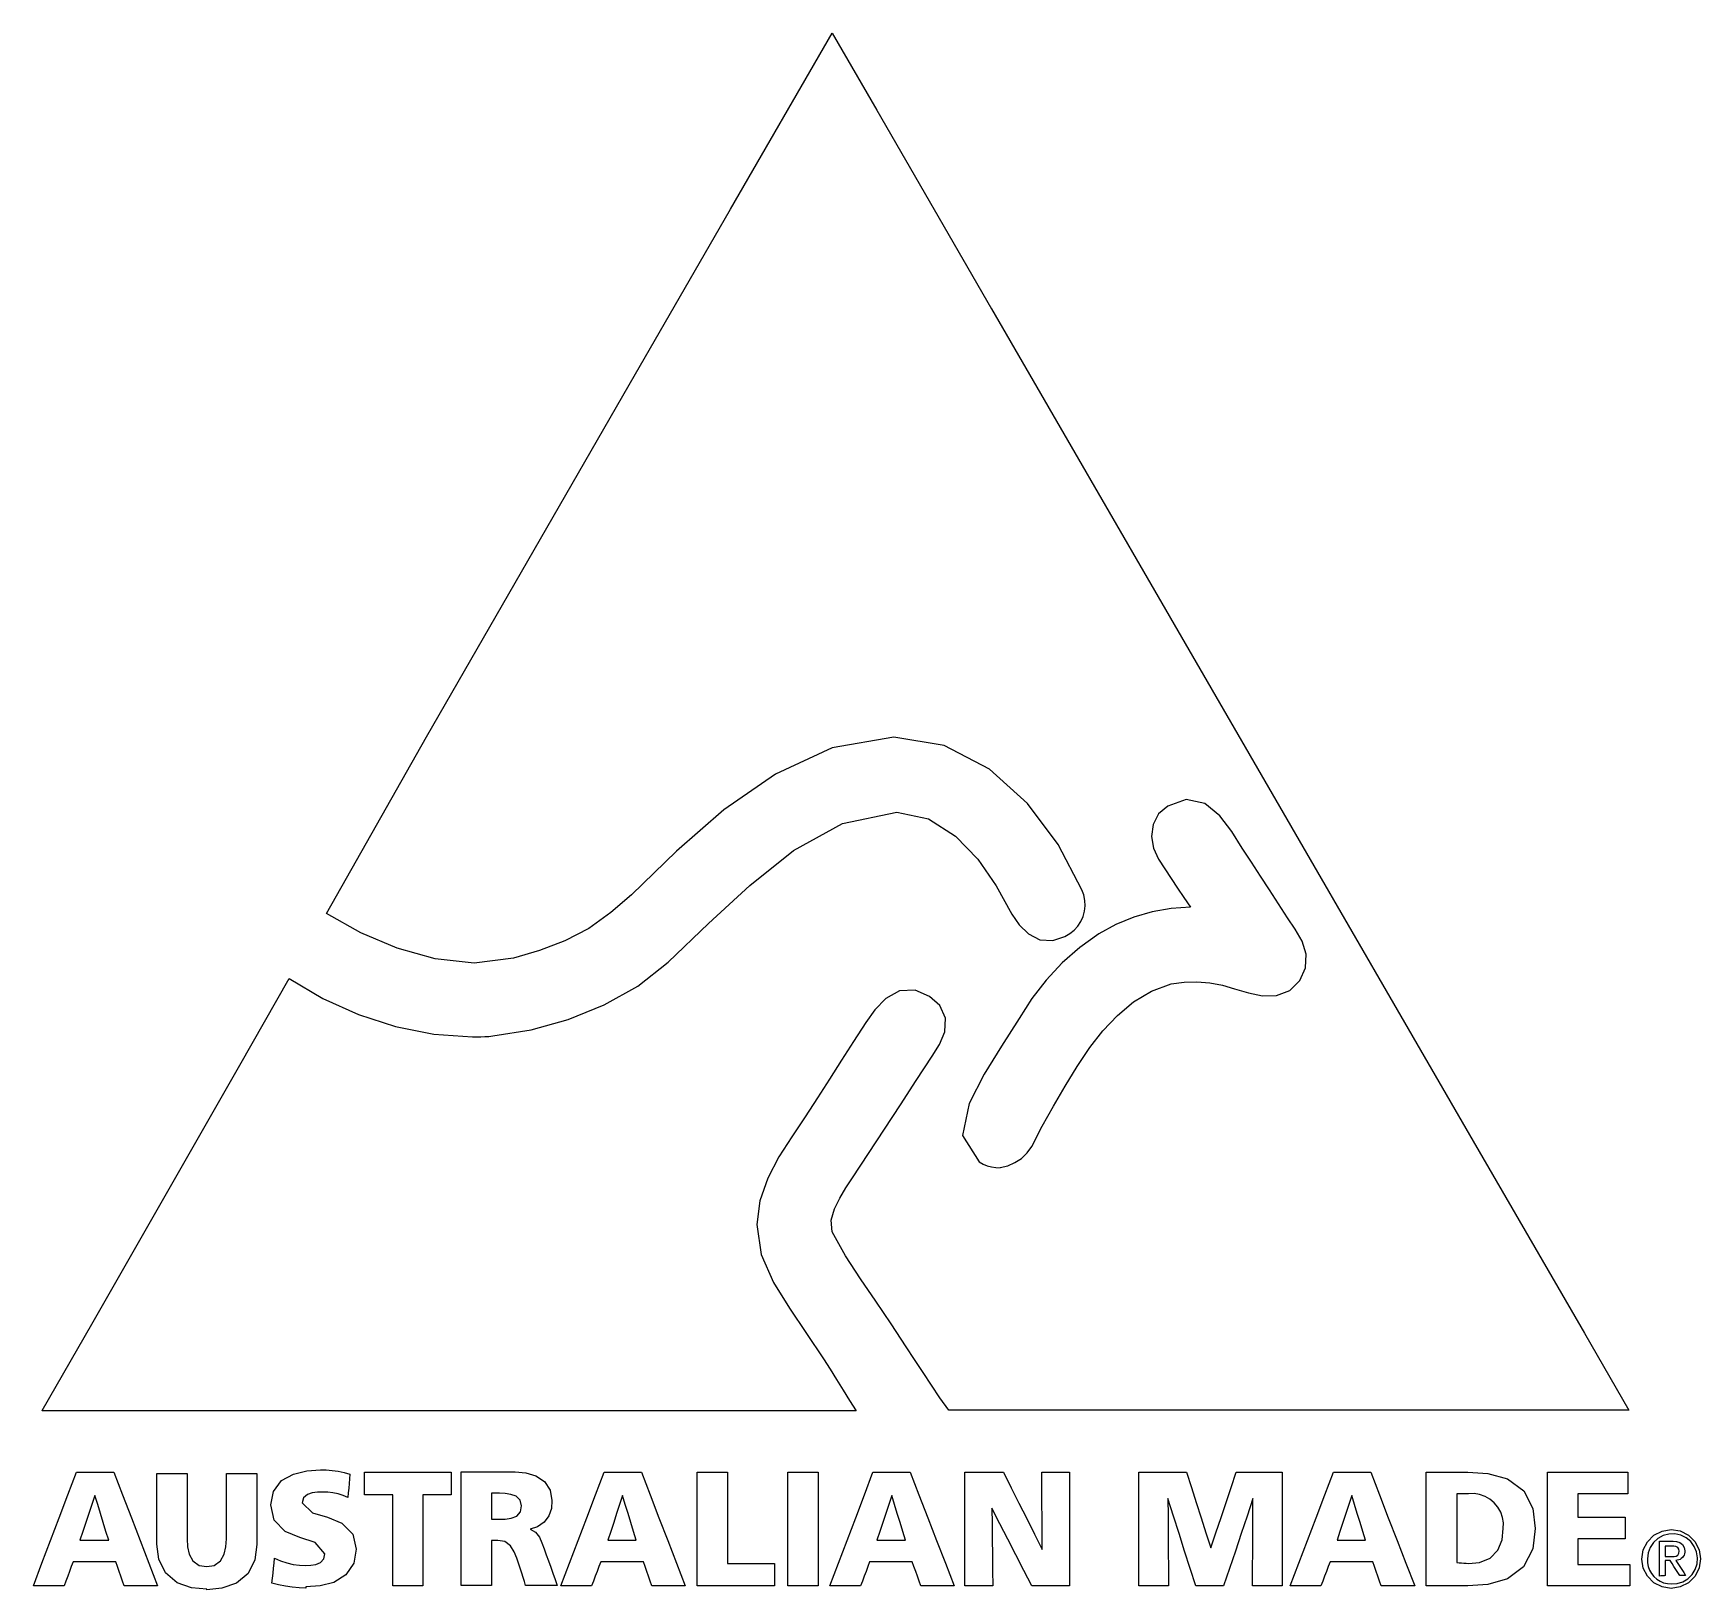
# Model space of a CAD drawing. Extents: x 0 to 37.9, y 0 to 35.4.
import ezdxf

# ---------------------------------------------------------------- set-up
doc = ezdxf.new("R2010")
doc.units = 0
doc.layers.get('0').update_dxf_attribs({"linetype": 'continuous'})

msp = doc.modelspace()

# ---------------------------------------------------------------- linework, layer by layer
at = {"color": 0}
for points in [[(15.862869, 31.411301), (18.174229, 35.411831)], [(18.174229, 35.411831), (19.187839, 33.659355), (21.799531, 29.143884)], [(13.553328, 27.409466), (15.862869, 31.411301)], [(21.799531, 29.143884), (23.531292, 26.149766), (25.424827, 22.875948)], [(11.246407, 23.406401), (13.553328, 27.409466)], [(8.94377, 19.400379), (11.246407, 23.406401)], [(25.424827, 22.875948), (27.23746, 19.742006), (29.050095, 16.608061)], [(6.6675, 15.380227), (8.94377, 19.400379)], [(19.579167, 19.393956), (18.177301, 19.150712)], [(20.724718, 19.204012), (19.579167, 19.393956)], [(18.177301, 19.150712), (16.8848, 18.548146)], [(21.754874, 18.665682), (20.724718, 19.204012)], [(22.61578, 17.882275), (21.754874, 18.665682)], [(16.8848, 18.548146), (15.711241, 17.735058)], [(23.313092, 16.94867), (22.61578, 17.882275)], [(26.224562, 17.972154), (25.807458, 17.822331)], [(26.655041, 17.882043), (26.224562, 17.972154)], [(26.997664, 17.599404), (26.655041, 17.882043)], [(15.711241, 17.735058), (14.634168, 16.796684)], [(18.406571, 17.429326), (19.647958, 17.684748)], [(19.647958, 17.684748), (20.362639, 17.534713)], [(20.362639, 17.534713), (20.981327, 17.142815)], [(25.599578, 17.646163), (25.474516, 17.404368)], [(25.807458, 17.822331), (25.599578, 17.646163)], [(27.265074, 17.241943), (26.997664, 17.599404)], [(17.295396, 16.809761), (18.406571, 17.429326)], [(20.981327, 17.142815), (21.489073, 16.612527)], [(25.474516, 17.404368), (25.442833, 17.133225)], [(25.442833, 17.133225), (25.486652, 16.863615)], [(27.503438, 16.864539), (27.265074, 17.241943)], [(14.634168, 16.796684), (13.607521, 15.80356)], [(16.29798, 16.016353), (17.295396, 16.809761)], [(23.854833, 15.917331), (23.313092, 16.94867)], [(25.486652, 16.863615), (25.595792, 16.613185)], [(27.711203, 16.548731), (27.503438, 16.864539)], [(21.489073, 16.612527), (21.907342, 16.008317)], [(25.595792, 16.613185), (25.73947, 16.394197)], [(25.73947, 16.394197), (25.884819, 16.175947)], [(27.917685, 16.232032), (27.711203, 16.548731)], [(29.050095, 16.608061), (30.943717, 13.334094), (32.675552, 10.339847)], [(15.361584, 15.151082), (16.29798, 16.016353)], [(21.907342, 16.008317), (22.262042, 15.364352)], [(25.884819, 16.175947), (26.030576, 15.958295)], [(26.030576, 15.958295), (26.176858, 15.740594)], [(28.123391, 15.914526), (27.917685, 16.232032)], [(13.607521, 15.80356), (13.139228, 15.401139)], [(23.899113, 15.80025), (23.854833, 15.917331)], [(23.924409, 15.677838), (23.899113, 15.80025)], [(23.916295, 15.428871), (23.930174, 15.552915)], [(23.930174, 15.552915), (23.924409, 15.677838)], [(26.176858, 15.740594), (26.323396, 15.523102)], [(28.32805, 15.596379), (28.123391, 15.914526)], [(28.530021, 15.277039), (28.32805, 15.596379)], [(7.448951, 14.937844), (6.6675, 15.380227)], [(13.139228, 15.401139), (12.638986, 15.039676)], [(22.262042, 15.364352), (22.42854, 15.120565)], [(23.76231, 15.090187), (23.831279, 15.194436)], [(23.831279, 15.194436), (23.883082, 15.308389)], [(23.883082, 15.308389), (23.916295, 15.428871)], [(25.033824, 15.294216), (24.628709, 15.127074)], [(25.454383, 15.416751), (25.033824, 15.294216)], [(25.886018, 15.493382), (25.454383, 15.416751)], [(26.323396, 15.523102), (25.886018, 15.493382)], [(28.709087, 15.019898), (28.530021, 15.277039)], [(8.275783, 14.58658), (7.448951, 14.937844)], [(12.638986, 15.039676), (12.090439, 14.756793)], [(14.440958, 14.268977), (15.361584, 15.151082)], [(22.42854, 15.120565), (22.638428, 14.913888)], [(22.638428, 14.913888), (22.899947, 14.780178)], [(23.192964, 14.763663), (23.471187, 14.858998)], [(23.471187, 14.858998), (23.580042, 14.920397)], [(23.580042, 14.920397), (23.67779, 14.998017)], [(23.67779, 14.998017), (23.76231, 15.090187)], [(24.243771, 14.917206), (23.810666, 14.60497)], [(24.628709, 15.127074), (24.243771, 14.917206)], [(28.8653, 14.748549), (28.709087, 15.019898)], [(9.140124, 14.343702), (8.275783, 14.58658)], [(11.513491, 14.536732), (10.922, 14.358935)], [(12.090439, 14.756793), (11.513491, 14.536732)], [(22.899947, 14.780178), (23.192964, 14.763663)], [(23.810666, 14.60497), (23.408831, 14.252634)], [(28.958425, 14.45036), (28.8653, 14.748549)], [(28.945085, 14.138985), (28.958425, 14.45036)], [(10.032596, 14.248867), (9.140124, 14.343702)], [(10.922, 14.358935), (10.032596, 14.248867)], [(13.75141, 13.726039), (14.440958, 14.268977)], [(23.408831, 14.252634), (23.042494, 13.863861)], [(28.813125, 13.856227), (28.945085, 14.138985)], [(4.697633, 11.930446), (5.820833, 13.895914)], [(5.820833, 13.895914), (6.585996, 13.447092)], [(12.984519, 13.297495), (13.75141, 13.726039)], [(23.042494, 13.863861), (22.71474, 13.441958)], [(25.439846, 13.61213), (25.889479, 13.776852)], [(25.889479, 13.776852), (26.179371, 13.816531)], [(26.179371, 13.816531), (26.471584, 13.825178)], [(26.471584, 13.825178), (26.763226, 13.802725)], [(26.763226, 13.802725), (27.050947, 13.749383)], [(27.050947, 13.749383), (27.331458, 13.665727)], [(27.331458, 13.665727), (27.643447, 13.574801)], [(28.584945, 13.627558), (28.813125, 13.856227)], [(6.585996, 13.447092), (7.395575, 13.083646)], [(12.169882, 12.968594), (12.984519, 13.297495)], [(19.395918, 13.446074), (19.147931, 13.187771)], [(19.707464, 13.620471), (19.395918, 13.446074)], [(20.062037, 13.633023), (19.707464, 13.620471)], [(20.388792, 13.488456), (20.062037, 13.633023)], [(20.624686, 13.281618), (20.388792, 13.488456)], [(20.755254, 12.998562), (20.624686, 13.281618)], [(22.71474, 13.441958), (22.428729, 12.991039)], [(24.662324, 13.057793), (25.029255, 13.365775)], [(25.029255, 13.365775), (25.439846, 13.61213)], [(27.643447, 13.574801), (27.961204, 13.507325)], [(27.961204, 13.507325), (28.284902, 13.509968)], [(28.284902, 13.509968), (28.584945, 13.627558)], [(7.395575, 13.083646), (8.238963, 12.80731)], [(11.323848, 12.730606), (12.169882, 12.968594)], [(19.147931, 13.187771), (18.938875, 12.895789)], [(20.735723, 12.686865), (20.755254, 12.998562)], [(22.428729, 12.991039), (22.026759, 12.35927)], [(24.334217, 12.708573), (24.662324, 13.057793)], [(8.238963, 12.80731), (9.108362, 12.631442)], [(9.108362, 12.631442), (9.993313, 12.572998)], [(9.993313, 12.572998), (10.085949, 12.573148)], [(10.085949, 12.573148), (10.178758, 12.574205)], [(10.178758, 12.574205), (10.271583, 12.577062)], [(10.271583, 12.577062), (10.364069, 12.582565)], [(10.364069, 12.582565), (10.456333, 12.591519)], [(10.456333, 12.591519), (11.323848, 12.730606)], [(18.938875, 12.895789), (18.66011, 12.469022)], [(20.615103, 12.396394), (20.735723, 12.686865)], [(24.037396, 12.332227), (24.334217, 12.708573)], [(18.66011, 12.469022), (18.385064, 12.039768)], [(20.449646, 12.128498), (20.615103, 12.396394)], [(22.026759, 12.35927), (21.631112, 11.723085)], [(23.749483, 11.894397), (24.037396, 12.332227)], [(3.574174, 9.964524), (4.697633, 11.930446)], [(18.385064, 12.039768), (18.110959, 11.609923)], [(20.087671, 11.574951), (20.449646, 12.128498)], [(23.473122, 11.449341), (23.749483, 11.894397)], [(18.110959, 11.609923), (17.837186, 11.179908)], [(19.725844, 11.021631), (20.087671, 11.574951)], [(21.631112, 11.723085), (21.294385, 11.054856)], [(23.208257, 10.996956), (23.473122, 11.449341)], [(17.837186, 11.179908), (17.563042, 10.750019)], [(19.363872, 10.468089), (19.725844, 11.021631)], [(21.294385, 11.054856), (21.139742, 10.327925)], [(17.563042, 10.750019), (17.256832, 10.298706)], [(22.955352, 10.538019), (23.208257, 10.996956)], [(17.256832, 10.298706), (16.962195, 9.839786)], [(19.001776, 9.914358), (19.363872, 10.468089)], [(21.139742, 10.327925), (21.521208, 9.723435)], [(22.714479, 10.072685), (22.955352, 10.538019)], [(32.675552, 10.339847), (35.287229, 5.8244), (36.300833, 4.071935)], [(2.450647, 7.998486), (3.574174, 9.964524)], [(18.639896, 9.360956), (19.001776, 9.914358)], [(22.480993, 9.806052), (22.609731, 9.928838)], [(22.609731, 9.928838), (22.714479, 10.072685)], [(16.962195, 9.839786), (16.709043, 9.356544)], [(21.521208, 9.723435), (21.609613, 9.675423)], [(21.609613, 9.675423), (21.702906, 9.63777)], [(21.702906, 9.63777), (21.79991, 9.610956)], [(21.79991, 9.610956), (21.899199, 9.595358)], [(21.899199, 9.595358), (22.000104, 9.591144)], [(21.994812, 9.599081), (22.168266, 9.638348)], [(21.995785, 9.597622), (21.994812, 9.599081)], [(21.996969, 9.595847), (21.995785, 9.597622)], [(21.998119, 9.594122), (21.996969, 9.595847)], [(21.999084, 9.592674), (21.998119, 9.594122)], [(22.000104, 9.591144), (21.999084, 9.592674)], [(22.168266, 9.638348), (22.332077, 9.70805)], [(22.332077, 9.70805), (22.480993, 9.806052)], [(16.709043, 9.356544), (16.528, 8.842379)], [(18.348228, 8.902098), (18.487992, 9.135412)], [(18.487992, 9.135412), (18.639896, 9.360956)], [(16.528, 8.842379), (16.459729, 8.302623)], [(18.229884, 8.657519), (18.348228, 8.902098)], [(18.152182, 8.397818), (18.229884, 8.657519)], [(18.174229, 8.130644), (18.152182, 8.397818)], [(1.327144, 6.032488), (2.450647, 7.998486)], [(16.459729, 8.302623), (16.562348, 7.618794)], [(18.476522, 7.58763), (18.174229, 8.130644)], [(16.562348, 7.618794), (16.83786, 6.983419)], [(18.817877, 7.067566), (18.476522, 7.58763)], [(16.83786, 6.983419), (17.202099, 6.393137)], [(19.167631, 6.552863), (18.817877, 7.067566)], [(19.515936, 6.037491), (19.167631, 6.552863)], [(17.202099, 6.393137), (17.592224, 5.819388)], [(0.203729, 4.066644), (1.327144, 6.032488)], [(17.592224, 5.819388), (17.975792, 5.241394)], [(19.859625, 5.519206), (19.515936, 6.037491)], [(20.050739, 5.227263), (19.859625, 5.519206)], [(17.975792, 5.241394), (18.12586, 5.005504)], [(18.12586, 5.005504), (18.275177, 4.769369)], [(20.241669, 4.935024), (20.050739, 5.227263)], [(20.432632, 4.643305), (20.241669, 4.935024)], [(18.275177, 4.769369), (18.423891, 4.532835)], [(20.625285, 4.352297), (20.432632, 4.643305)], [(18.423891, 4.532835), (18.571869, 4.296115)], [(18.571869, 4.296115), (18.719271, 4.058706)], [(20.830646, 4.071935), (20.625285, 4.352297)], [(0.198437, 4.058706), (0.199458, 4.060236)], [(3.902865, 4.058706), (0.198437, 4.058706)], [(0.199458, 4.060236), (0.200423, 4.061684)], [(0.200423, 4.061684), (0.201573, 4.063409)], [(0.201573, 4.063409), (0.202757, 4.065185)], [(0.202757, 4.065185), (0.203729, 4.066644)], [(7.60687, 4.058706), (3.902865, 4.058706)], [(11.310982, 4.058706), (7.60687, 4.058706)], [(15.015123, 4.058706), (11.310982, 4.058706)], [(18.719271, 4.058706), (15.015123, 4.058706)], [(23.924911, 4.071935), (20.830646, 4.071935)], [(27.018741, 4.071935), (23.924911, 4.071935)], [(30.112691, 4.071935), (27.018741, 4.071935)], [(33.206619, 4.071935), (30.112691, 4.071935)], [(36.300833, 4.071935), (33.206619, 4.071935)], [(0.787514, 2.144481), (0.98425, 2.661706)], [(0.98425, 2.661706), (1.153551, 2.661706)], [(1.153551, 2.661706), (1.322952, 2.661706)], [(1.322952, 2.661706), (1.492123, 2.661706)], [(1.492123, 2.661706), (1.661586, 2.661706)], [(1.661586, 2.661706), (1.830917, 2.661706)], [(1.830917, 2.661706), (2.030374, 2.144281)], [(5.919338, 2.620762), (6.220367, 2.695428)], [(6.220367, 2.695428), (6.529917, 2.717269)], [(6.529917, 2.717269), (6.665682, 2.714791)], [(6.665682, 2.714791), (6.80106, 2.703705)], [(6.80106, 2.703705), (6.935657, 2.684021)], [(6.935657, 2.684021), (7.068411, 2.655905)], [(7.068411, 2.655905), (7.199313, 2.619373)], [(7.535333, 2.661706), (7.928958, 2.661706)], [(7.535333, 2.559202), (7.535333, 2.661706)], [(7.928958, 2.661706), (8.322816, 2.661706)], [(8.322816, 2.661706), (8.71654, 2.661706)], [(8.71654, 2.661706), (9.110362, 2.661706)], [(9.110362, 2.661706), (9.503833, 2.661706)], [(9.503833, 2.661706), (9.503833, 2.559596)], [(9.731375, 2.154536), (9.731375, 2.672289)], [(9.731375, 2.672289), (9.977919, 2.672289)], [(9.977919, 2.672289), (10.22461, 2.672289)], [(10.22461, 2.672289), (10.470965, 2.672289)], [(10.470965, 2.672289), (10.717746, 2.672289)], [(10.717746, 2.672289), (10.964333, 2.672289)], [(10.964333, 2.672289), (11.201774, 2.652001)], [(12.79166, 2.144481), (12.988396, 2.661706)], [(12.988396, 2.661706), (13.157697, 2.661706)], [(13.157697, 2.661706), (13.327098, 2.661706)], [(13.327098, 2.661706), (13.496269, 2.661706)], [(13.496269, 2.661706), (13.665732, 2.661706)], [(13.665732, 2.661706), (13.835062, 2.661706)], [(13.835062, 2.661706), (14.03452, 2.144281)], [(15.099771, 2.661706), (15.238386, 2.661706)], [(15.099771, 2.144481), (15.099771, 2.661706)], [(15.238386, 2.661706), (15.377083, 2.661706)], [(15.377083, 2.661706), (15.515592, 2.661706)], [(15.515592, 2.661706), (15.65434, 2.661706)], [(15.65434, 2.661706), (15.792979, 2.661706)], [(15.792979, 2.661706), (15.792979, 2.24639)], [(17.168813, 2.661706), (17.306369, 2.661706)], [(17.168813, 2.144481), (17.168813, 2.661706)], [(17.306369, 2.661706), (17.444008, 2.661706)], [(17.444008, 2.661706), (17.581459, 2.661706)], [(17.581459, 2.661706), (17.719148, 2.661706)], [(17.719148, 2.661706), (17.856729, 2.661706)], [(17.856729, 2.661706), (17.856729, 2.144281)], [(18.90671, 2.144481), (19.102917, 2.661706)], [(19.102917, 2.661706), (19.271688, 2.661706)], [(19.271688, 2.661706), (19.44056, 2.661706)], [(19.44056, 2.661706), (19.609203, 2.661706)], [(19.609203, 2.661706), (19.778136, 2.661706)], [(19.778136, 2.661706), (19.946938, 2.661706)], [(19.946938, 2.661706), (20.147453, 2.144281)], [(21.193125, 2.661706), (21.368775, 2.661706)], [(21.193125, 2.144481), (21.193125, 2.661706)], [(21.368775, 2.661706), (21.544529, 2.661706)], [(21.544529, 2.661706), (21.720043, 2.661706)], [(21.720043, 2.661706), (21.895861, 2.661706)], [(21.895861, 2.661706), (22.071542, 2.661706)], [(22.071542, 2.661706), (22.24772, 2.309878)], [(22.946253, 2.310014), (22.944667, 2.661706)], [(22.944667, 2.661706), (23.070584, 2.661706)], [(23.070584, 2.661706), (23.196576, 2.661706)], [(23.196576, 2.661706), (23.322397, 2.661706)], [(23.322397, 2.661706), (23.448435, 2.661706)], [(23.448435, 2.661706), (23.574375, 2.661706)], [(23.574375, 2.661706), (23.574375, 2.144281)], [(25.148646, 2.661706), (25.366091, 2.661706)], [(25.148646, 2.144481), (25.148646, 2.661706)], [(25.366091, 2.661706), (25.583666, 2.661706)], [(25.583666, 2.661706), (25.800945, 2.661706)], [(25.800945, 2.661706), (26.018599, 2.661706)], [(26.018599, 2.661706), (26.236083, 2.661706)], [(26.236083, 2.661706), (26.346658, 2.317285)], [(27.25268, 2.317418), (27.3685, 2.661706)], [(27.3685, 2.661706), (27.577481, 2.661706)], [(27.577481, 2.661706), (27.786586, 2.661706)], [(27.786586, 2.661706), (27.995406, 2.661706)], [(27.995406, 2.661706), (28.204587, 2.661706)], [(28.204587, 2.661706), (28.413604, 2.661706)], [(28.413604, 2.661706), (28.413604, 2.144281)], [(29.381035, 2.144481), (29.577771, 2.661706)], [(29.577771, 2.661706), (29.747601, 2.661706)], [(29.747601, 2.661706), (29.917531, 2.661706)], [(29.917531, 2.661706), (30.087231, 2.661706)], [(30.087231, 2.661706), (30.257224, 2.661706)], [(30.257224, 2.661706), (30.427083, 2.661706)], [(30.427083, 2.661706), (30.62707, 2.144281)], [(31.691792, 2.661706), (31.880139, 2.661706)], [(31.691792, 2.144481), (31.691792, 2.661706)], [(31.880139, 2.661706), (32.068598, 2.661706)], [(32.068598, 2.661706), (32.2568, 2.661706)], [(32.2568, 2.661706), (32.445328, 2.661706)], [(32.445328, 2.661706), (32.633708, 2.661706)], [(32.633708, 2.661706), (33.093364, 2.631892)], [(34.451396, 2.661706), (34.816451, 2.661706)], [(34.451396, 2.144481), (34.451396, 2.661706)], [(34.816451, 2.661706), (35.181722, 2.661706)], [(35.181722, 2.661706), (35.546869, 2.661706)], [(35.546869, 2.661706), (35.912108, 2.661706)], [(35.912108, 2.661706), (36.277021, 2.661706)], [(36.277021, 2.661706), (36.277021, 2.563829)], [(2.809875, 2.313701), (2.809875, 2.635248)], [(2.809875, 2.635248), (2.947961, 2.635248)], [(2.809875, 1.991868), (2.809875, 2.313701)], [(2.947961, 2.635248), (3.086129, 2.635248)], [(3.086129, 2.635248), (3.224109, 2.635248)], [(3.224109, 2.635248), (3.362327, 2.635248)], [(3.362327, 2.635248), (3.500438, 2.635248)], [(3.500438, 2.635248), (3.500438, 2.336855)], [(3.500438, 2.336855), (3.500438, 2.038285)], [(4.392083, 2.336971), (4.392083, 2.635248)], [(4.392083, 2.635248), (4.530169, 2.635248)], [(4.392083, 2.038428), (4.392083, 2.336971)], [(4.530169, 2.635248), (4.668337, 2.635248)], [(4.668337, 2.635248), (4.806317, 2.635248)], [(4.806317, 2.635248), (4.944536, 2.635248)], [(4.944536, 2.635248), (5.082646, 2.635248)], [(5.082646, 2.635248), (5.082646, 2.31146)], [(5.082646, 2.31146), (5.082646, 1.98748)], [(5.461774, 2.2263), (5.649095, 2.470629)], [(5.649095, 2.470629), (5.919338, 2.620762)], [(7.173935, 2.302159), (7.165477, 2.196427)], [(7.182399, 2.407955), (7.173935, 2.302159)], [(7.190847, 2.51356), (7.182399, 2.407955)], [(7.199313, 2.619373), (7.190847, 2.51356)], [(7.535333, 2.457171), (7.535333, 2.559202)], [(7.535333, 2.355078), (7.535333, 2.457171)], [(7.535333, 2.25317), (7.535333, 2.355078)], [(9.503833, 2.559596), (9.503833, 2.457688)], [(9.503833, 2.457688), (9.503833, 2.355595)], [(9.503833, 2.355595), (9.503833, 2.253564)], [(11.201774, 2.652001), (11.429691, 2.583012)], [(11.429691, 2.583012), (11.626996, 2.450877)], [(11.626996, 2.450877), (11.757084, 2.252786)], [(22.24772, 2.309878), (22.424004, 1.957841)], [(22.947841, 1.958009), (22.946253, 2.310014)], [(26.346658, 2.317285), (26.457298, 1.972659)], [(27.136756, 1.972824), (27.25268, 2.317418)], [(33.093364, 2.631892), (33.536917, 2.511483)], [(33.536917, 2.511483), (33.906875, 2.242627)], [(36.277021, 2.563829), (36.277021, 2.466145)], [(36.277021, 2.466145), (36.277021, 2.368284)], [(36.277021, 2.368284), (36.277021, 2.270482)], [(0.590603, 1.626796), (0.787514, 2.144481)], [(1.333513, 1.926733), (1.264694, 1.723451)], [(1.402292, 2.129894), (1.333513, 1.926733)], [(1.464732, 1.926697), (1.402292, 2.129894)], [(1.527222, 1.723341), (1.464732, 1.926697)], [(2.030374, 2.144281), (2.22995, 1.626547)], [(2.809875, 1.670115), (2.809875, 1.991868)], [(3.500438, 2.038285), (3.500438, 1.739817)], [(4.392083, 1.73996), (4.392083, 2.038428)], [(5.082646, 1.98748), (5.082646, 1.66361)], [(5.402792, 1.923519), (5.461774, 2.2263)], [(5.479886, 1.572043), (5.402792, 1.923519)], [(6.147919, 2.078966), (6.117167, 1.968498)], [(6.117167, 1.968498), (6.353726, 1.737987)], [(6.235681, 2.153519), (6.147919, 2.078966)], [(6.345894, 2.190291), (6.235681, 2.153519)], [(6.461131, 2.205642), (6.345894, 2.190291)], [(6.577542, 2.209269), (6.461131, 2.205642)], [(6.69686, 2.205363), (6.577542, 2.209269)], [(6.815096, 2.191374), (6.69686, 2.205363)], [(6.931954, 2.167347), (6.815096, 2.191374)], [(7.046229, 2.133514), (6.931954, 2.167347)], [(7.156979, 2.090206), (7.046229, 2.133514)], [(7.165477, 2.196427), (7.156979, 2.090206)], [(7.535333, 2.15106), (7.535333, 2.25317)], [(7.66339, 2.15106), (7.535333, 2.15106)], [(7.791546, 2.15106), (7.66339, 2.15106)], [(7.919481, 2.15106), (7.791546, 2.15106)], [(8.047591, 2.15106), (7.919481, 2.15106)], [(8.175625, 2.15106), (8.047591, 2.15106)], [(8.175625, 1.735905), (8.175625, 2.15106)], [(8.991598, 2.15106), (8.863542, 2.15106)], [(8.863542, 2.15106), (8.863542, 1.735744)], [(9.119754, 2.15106), (8.991598, 2.15106)], [(9.24769, 2.15106), (9.119754, 2.15106)], [(9.3758, 2.15106), (9.24769, 2.15106)], [(9.503833, 2.15106), (9.3758, 2.15106)], [(9.503833, 2.253564), (9.503833, 2.15106)], [(9.731375, 1.636321), (9.731375, 2.154536)], [(10.457968, 2.18281), (10.421938, 2.18281)], [(10.421938, 2.18281), (10.421938, 2.065358)], [(10.421938, 2.065358), (10.421938, 1.948137)], [(10.421938, 1.948137), (10.421938, 1.830703)], [(10.493848, 2.18281), (10.457968, 2.18281)], [(10.530157, 2.18281), (10.493848, 2.18281)], [(10.565878, 2.18281), (10.530157, 2.18281)], [(10.601854, 2.18281), (10.565878, 2.18281)], [(10.733331, 2.178022), (10.601854, 2.18281)], [(10.862974, 2.159041), (10.733331, 2.178022)], [(10.985928, 2.113758), (10.862974, 2.159041)], [(11.079448, 2.023661), (10.985928, 2.113758)], [(11.109854, 1.89706), (11.079448, 2.023661)], [(11.085505, 1.764414), (11.109854, 1.89706)], [(11.757084, 2.252786), (11.797771, 2.018769)], [(11.797771, 2.018769), (11.788256, 1.839613)], [(12.594749, 1.626796), (12.79166, 2.144481)], [(13.338717, 1.926733), (13.270957, 1.723451)], [(13.406438, 2.129894), (13.338717, 1.926733)], [(13.468349, 1.926697), (13.406438, 2.129894)], [(13.530309, 1.723341), (13.468349, 1.926697)], [(14.03452, 2.144281), (14.234096, 1.626547)], [(15.099771, 1.626796), (15.099771, 2.144481)], [(15.792979, 2.24639), (15.792979, 1.830827)], [(17.168813, 1.626796), (17.168813, 2.144481)], [(17.856729, 2.144281), (17.856729, 1.626547)], [(18.710328, 1.626796), (18.90671, 2.144481)], [(19.463821, 1.926733), (19.396061, 1.723451)], [(19.531542, 2.129894), (19.463821, 1.926733)], [(19.593982, 1.926697), (19.531542, 2.129894)], [(19.656472, 1.723341), (19.593982, 1.926697)], [(20.147453, 2.144281), (20.348088, 1.626547)], [(21.193125, 1.626796), (21.193125, 2.144481)], [(22.424004, 1.957841), (22.600227, 1.605923)], [(22.949429, 1.606092), (22.947841, 1.958009)], [(23.574375, 2.144281), (23.574375, 1.626547)], [(25.148646, 1.626796), (25.148646, 2.144481)], [(25.81275, 2.061102), (25.815395, 1.663774)], [(25.939147, 1.663928), (25.81275, 2.061102)], [(26.457298, 1.972659), (26.567901, 1.62815)], [(27.020862, 1.628316), (27.136756, 1.972824)], [(27.746854, 2.061102), (27.61353, 1.663774)], [(27.745268, 1.663928), (27.746854, 2.061102)], [(28.413604, 2.144281), (28.413604, 1.626547)], [(29.184124, 1.626796), (29.381035, 2.144481)], [(29.928621, 1.926733), (29.86139, 1.723451)], [(29.995813, 2.129894), (29.928621, 1.926733)], [(30.058782, 1.926697), (29.995813, 2.129894)], [(30.121801, 1.723341), (30.058782, 1.926697)], [(30.62707, 2.144281), (30.827175, 1.626547)], [(31.691792, 1.626796), (31.691792, 2.144481)], [(32.385, 2.172227), (32.385, 1.85902)], [(32.437996, 2.172227), (32.385, 2.172227)], [(32.490769, 2.172227), (32.437996, 2.172227)], [(32.543603, 2.172227), (32.490769, 2.172227)], [(32.596677, 2.172227), (32.543603, 2.172227)], [(32.649583, 2.172227), (32.596677, 2.172227)], [(32.778106, 2.175312), (32.649583, 2.172227)], [(32.905569, 2.15527), (32.778106, 2.175312)], [(33.027391, 2.112708), (32.905569, 2.15527)], [(33.139192, 2.049296), (33.027391, 2.112708)], [(33.237954, 1.966847), (33.139192, 2.049296)], [(33.320349, 1.868162), (33.237954, 1.966847)], [(33.906875, 2.242627), (34.113971, 1.834929)], [(34.451396, 1.626796), (34.451396, 2.144481)], [(35.141958, 2.172227), (35.141958, 2.065885)], [(35.368967, 2.172227), (35.141958, 2.172227)], [(35.141958, 2.065885), (35.141958, 1.959752)], [(35.141958, 1.959752), (35.141958, 1.853427)], [(35.596153, 2.172227), (35.368967, 2.172227)], [(35.822948, 2.172227), (35.596153, 2.172227)], [(36.050052, 2.172227), (35.822948, 2.172227)], [(36.277021, 2.172227), (36.050052, 2.172227)], [(36.277021, 2.270482), (36.277021, 2.172227)], [(0.393741, 1.10924), (0.590603, 1.626796)], [(1.195968, 1.520446), (1.127124, 1.31709)], [(1.264694, 1.723451), (1.195968, 1.520446)], [(1.589604, 1.520336), (1.527222, 1.723341)], [(1.65207, 1.317054), (1.589604, 1.520336)], [(2.22995, 1.626547), (2.429458, 1.108991)], [(2.809875, 1.348252), (2.809875, 1.670115)], [(3.500438, 1.739817), (3.500438, 1.441274)], [(4.392083, 1.44139), (4.392083, 1.73996)], [(5.082646, 1.66361), (5.082646, 1.33966)], [(5.730539, 1.315976), (5.479886, 1.572043)], [(6.353726, 1.737987), (6.69371, 1.637967)], [(6.69371, 1.637967), (7.020385, 1.502817)], [(8.175625, 1.320381), (8.175625, 1.735905)], [(8.863542, 1.735744), (8.863542, 1.320181)], [(9.731375, 1.118235), (9.731375, 1.636321)], [(10.421938, 1.830703), (10.421938, 1.713035)], [(10.421938, 1.713035), (10.421938, 1.595435)], [(10.421938, 1.595435), (10.457914, 1.595435)], [(10.457914, 1.595435), (10.493635, 1.595435)], [(10.493635, 1.595435), (10.529943, 1.595435)], [(10.529943, 1.595435), (10.565824, 1.595435)], [(10.565824, 1.595435), (10.601854, 1.595435)], [(10.601854, 1.595435), (10.737748, 1.597682)], [(10.737748, 1.597682), (10.872455, 1.613572)], [(10.872455, 1.613572), (10.998682, 1.662428)], [(10.998682, 1.662428), (11.085505, 1.764414)], [(11.618225, 1.528137), (11.472919, 1.423046)], [(11.726496, 1.671138), (11.618225, 1.528137)], [(11.788256, 1.839613), (11.726496, 1.671138)], [(12.397887, 1.10924), (12.594749, 1.626796)], [(13.203288, 1.520446), (13.135503, 1.31709)], [(13.270957, 1.723451), (13.203288, 1.520446)], [(13.592162, 1.520336), (13.530309, 1.723341)], [(13.654099, 1.317054), (13.592162, 1.520336)], [(14.234096, 1.626547), (14.433604, 1.108991)], [(15.099771, 1.10924), (15.099771, 1.626796)], [(15.792979, 1.830827), (15.792979, 1.415406)], [(17.168813, 1.10924), (17.168813, 1.626796)], [(17.856729, 1.626547), (17.856729, 1.108991)], [(18.513995, 1.10924), (18.710328, 1.626796)], [(19.328392, 1.520446), (19.260607, 1.31709)], [(19.396061, 1.723451), (19.328392, 1.520446)], [(19.718854, 1.520336), (19.656472, 1.723341)], [(19.78132, 1.317054), (19.718854, 1.520336)], [(20.348088, 1.626547), (20.548654, 1.108991)], [(21.193125, 1.10924), (21.193125, 1.626796)], [(21.988886, 1.490336), (21.806958, 1.844144)], [(21.806958, 1.844144), (21.811191, 1.490199)], [(22.600227, 1.605923), (22.776494, 1.253918)], [(22.951017, 1.254055), (22.949429, 1.606092)], [(23.574375, 1.626547), (23.574375, 1.108991)], [(25.148646, 1.10924), (25.148646, 1.626796)], [(25.815395, 1.663774), (25.818042, 1.26621)], [(26.065658, 1.266401), (25.939147, 1.663928)], [(26.567901, 1.62815), (26.678531, 1.283556)], [(26.904928, 1.28369), (27.020862, 1.628316)], [(27.61353, 1.663774), (27.480126, 1.26621)], [(27.74368, 1.266401), (27.745268, 1.663928)], [(28.413604, 1.626547), (28.413604, 1.108991)], [(28.987262, 1.10924), (29.184124, 1.626796)], [(29.79425, 1.520446), (29.726995, 1.31709)], [(29.86139, 1.723451), (29.79425, 1.520446)], [(30.184712, 1.520336), (30.121801, 1.723341)], [(30.247708, 1.317054), (30.184712, 1.520336)], [(30.827175, 1.626547), (31.027212, 1.108991)], [(31.691792, 1.10924), (31.691792, 1.626796)], [(32.385, 1.85902), (32.385, 1.545628)], [(32.385, 1.545628), (32.385, 1.232342)], [(33.383981, 1.755916), (33.320349, 1.868162)], [(33.426475, 1.63407), (33.383981, 1.755916)], [(33.446412, 1.507094), (33.426475, 1.63407)], [(34.113971, 1.834929), (34.168292, 1.378477)], [(34.451396, 1.10924), (34.451396, 1.626796)], [(35.141958, 1.853427), (35.141958, 1.747167)], [(35.141958, 1.747167), (35.141958, 1.640414)], [(35.141958, 1.640414), (35.35623, 1.640414)], [(35.35623, 1.640414), (35.570628, 1.640414)], [(35.570628, 1.640414), (35.784735, 1.640414)], [(35.784735, 1.640414), (35.999212, 1.640414)], [(35.999212, 1.640414), (36.213521, 1.640414)], [(36.213521, 1.640414), (36.213521, 1.542008)], [(36.213521, 1.542008), (36.213521, 1.443796)], [(1.127124, 1.31709), (1.058333, 1.113894)], [(1.7145, 1.113894), (1.65207, 1.317054)], [(2.809875, 1.026581), (2.809875, 1.348252)], [(3.500438, 1.441274), (3.500438, 1.142998)], [(3.500438, 1.142998), (3.510093, 0.967807)], [(4.382173, 0.967529), (4.392083, 1.142998)], [(4.392083, 1.142998), (4.392083, 1.44139)], [(5.082646, 1.33966), (5.082646, 1.015998)], [(6.064651, 1.175764), (5.730539, 1.315976)], [(6.409558, 1.062831), (6.064651, 1.175764)], [(7.020385, 1.502817), (7.265999, 1.253065)], [(7.265999, 1.253065), (7.342188, 0.910164)], [(8.175625, 0.90496), (8.175625, 1.320381)], [(8.863542, 1.320181), (8.863542, 0.90476)], [(11.472919, 1.423046), (11.303, 1.365248)], [(11.303, 1.365248), (11.427794, 1.298258)], [(11.427794, 1.298258), (11.512835, 1.184207)], [(11.512835, 1.184207), (11.569171, 1.052919)], [(13.135503, 1.31709), (13.067771, 1.113894)], [(13.716, 1.113894), (13.654099, 1.317054)], [(15.792979, 1.415406), (15.792979, 0.999882)], [(19.260607, 1.31709), (19.192875, 1.113894)], [(19.84375, 1.113894), (19.78132, 1.317054)], [(21.811191, 1.490199), (21.815426, 1.136044)], [(22.170976, 1.136214), (21.988886, 1.490336)], [(22.776494, 1.253918), (22.952604, 0.902227)], [(22.952604, 0.902227), (22.951017, 1.254055)], [(25.818042, 1.26621), (25.820688, 0.868782)], [(26.192136, 0.868973), (26.065658, 1.266401)], [(26.678531, 1.283556), (26.789062, 0.939269)], [(26.789062, 0.939269), (26.904928, 1.28369)], [(27.480126, 1.26621), (27.346768, 0.868782)], [(27.742092, 0.868973), (27.74368, 1.266401)], [(29.726995, 1.31709), (29.659792, 1.113894)], [(30.310667, 1.113894), (30.247708, 1.317054)], [(32.385, 1.232342), (32.385, 0.918978)], [(33.417658, 1.123327), (33.443333, 1.378477)], [(33.443333, 1.378477), (33.446412, 1.507094)], [(34.168292, 1.378477), (34.112422, 0.9204)], [(35.141958, 1.148289), (35.141958, 1.031366)], [(35.356267, 1.148289), (35.141958, 1.148289)], [(35.570744, 1.148289), (35.356267, 1.148289)], [(35.784851, 1.148289), (35.570744, 1.148289)], [(35.99925, 1.148289), (35.784851, 1.148289)], [(36.213521, 1.148289), (35.99925, 1.148289)], [(36.213521, 1.443796), (36.213521, 1.345406)], [(36.213521, 1.345406), (36.213521, 1.247075)], [(36.213521, 1.247075), (36.213521, 1.148289)], [(36.721536, 1.080306), (36.869416, 1.228764)], [(36.962291, 1.155934), (36.861674, 1.064733)], [(36.869416, 1.228764), (37.055514, 1.32423)], [(37.081576, 1.220764), (36.962291, 1.155934)], [(37.055514, 1.32423), (37.26216, 1.357308)], [(37.2126, 1.255662), (37.081576, 1.220764)], [(37.348512, 1.258626), (37.2126, 1.255662)], [(37.26216, 1.357308), (37.468966, 1.325322)], [(37.48104, 1.229512), (37.348512, 1.258626)], [(37.468966, 1.325322), (37.655597, 1.230818)], [(37.603073, 1.169936), (37.48104, 1.229512)], [(37.707549, 1.083237), (37.603073, 1.169936)], [(37.655597, 1.230818), (37.804251, 1.083134)], [(0.196812, 0.591506), (0.393741, 1.10924)], [(1.058333, 1.113894), (1.189541, 1.113894)], [(1.189541, 1.113894), (1.320828, 1.113894)], [(1.320828, 1.113894), (1.451935, 1.113894)], [(1.451935, 1.113894), (1.583269, 1.113894)], [(1.583269, 1.113894), (1.7145, 1.113894)], [(2.429458, 1.108991), (2.629016, 0.591306)], [(2.8533, 0.681864), (2.809875, 1.026581)], [(3.510093, 0.967807), (3.547377, 0.796437)], [(3.547377, 0.796437), (3.630825, 0.643151)], [(4.259657, 0.642721), (4.344079, 0.795744)], [(4.344079, 0.795744), (4.382173, 0.967529)], [(5.082646, 1.015998), (5.039002, 0.670549)], [(6.630458, 0.804331), (6.409558, 1.062831)], [(6.607568, 0.693734), (6.630458, 0.804331)], [(7.342188, 0.910164), (7.29031, 0.591595)], [(8.175625, 0.489397), (8.175625, 0.90496)], [(8.863542, 0.90476), (8.863542, 0.489236)], [(9.731375, 0.599973), (9.731375, 1.118235)], [(10.45108, 1.105956), (10.421938, 1.105956)], [(10.421938, 1.105956), (10.421938, 0.901208)], [(10.421938, 0.901208), (10.421938, 0.696338)], [(10.480101, 1.105956), (10.45108, 1.105956)], [(10.509468, 1.105956), (10.480101, 1.105956)], [(10.53836, 1.105956), (10.509468, 1.105956)], [(10.567458, 1.105956), (10.53836, 1.105956)], [(10.726486, 1.083193), (10.567458, 1.105956)], [(10.856609, 0.990215), (10.726486, 1.083193)], [(10.94059, 0.852871), (10.856609, 0.990215)], [(11.002103, 0.703191), (10.94059, 0.852871)], [(11.569171, 1.052919), (11.618526, 0.918624)], [(11.618526, 0.918624), (11.670771, 0.78581)], [(11.670771, 0.78581), (11.720503, 0.645079)], [(12.200958, 0.591506), (12.397887, 1.10924)], [(13.067771, 1.113894), (13.197392, 1.113894)], [(13.197392, 1.113894), (13.32709, 1.113894)], [(13.32709, 1.113894), (13.456611, 1.113894)], [(13.456611, 1.113894), (13.586356, 1.113894)], [(13.586356, 1.113894), (13.716, 1.113894)], [(14.433604, 1.108991), (14.633162, 0.591306)], [(15.099771, 0.591506), (15.099771, 1.10924)], [(15.792979, 0.999882), (15.792979, 0.584727)], [(17.168813, 0.591506), (17.168813, 1.10924)], [(17.856729, 1.108991), (17.856729, 0.591306)], [(18.317596, 0.591506), (18.513995, 1.10924)], [(19.192875, 1.113894), (19.323025, 1.113894)], [(19.323025, 1.113894), (19.453252, 1.113894)], [(19.453252, 1.113894), (19.583302, 1.113894)], [(19.583302, 1.113894), (19.713577, 1.113894)], [(19.713577, 1.113894), (19.84375, 1.113894)], [(20.548654, 1.108991), (20.749271, 0.591306)], [(21.193125, 0.591506), (21.193125, 1.10924)], [(21.815426, 1.136044), (21.819659, 0.78201)], [(21.819659, 0.78201), (21.823894, 0.427888)], [(22.35302, 0.78218), (22.170976, 1.136214)], [(22.535127, 0.428025), (22.35302, 0.78218)], [(23.574375, 1.108991), (23.574375, 0.591306)], [(25.148646, 0.591506), (25.148646, 1.10924)], [(25.820688, 0.868782), (25.823335, 0.471254)], [(26.318658, 0.471409), (26.192136, 0.868973)], [(27.346768, 0.868782), (27.213377, 0.471254)], [(27.740504, 0.471409), (27.742092, 0.868973)], [(28.413604, 1.108991), (28.413604, 0.591306)], [(28.790333, 0.591506), (28.987262, 1.10924)], [(29.659792, 1.113894), (29.789942, 1.113894)], [(29.789942, 1.113894), (29.920169, 1.113894)], [(29.920169, 1.113894), (30.050219, 1.113894)], [(30.050219, 1.113894), (30.180494, 1.113894)], [(30.180494, 1.113894), (30.310667, 1.113894)], [(31.027212, 1.108991), (31.227299, 0.591306)], [(31.691792, 0.591506), (31.691792, 1.10924)], [(32.385, 0.918978), (32.385, 0.605894)], [(33.142546, 0.705664), (33.322675, 0.885903)], [(33.322675, 0.885903), (33.417658, 1.123327)], [(34.112422, 0.9204), (33.904407, 0.51127)], [(34.451396, 0.591506), (34.451396, 1.10924)], [(35.141958, 1.031366), (35.141958, 0.914673)], [(35.141958, 0.914673), (35.141958, 0.797768)], [(35.141958, 0.797768), (35.141958, 0.680631)], [(36.594527, 0.687036), (36.626786, 0.8938)], [(36.626786, 0.8938), (36.721536, 1.080306)], [(36.737751, 0.825177), (36.721521, 0.69056)], [(36.785448, 0.952479), (36.737751, 0.825177)], [(36.861674, 1.064733), (36.785448, 0.952479)], [(36.999333, 1.092727), (37.060705, 1.092727)], [(36.999333, 0.93398), (36.999333, 1.092727)], [(36.999333, 0.775108), (36.999333, 0.93398)], [(36.999333, 0.61651), (36.999333, 0.775108)], [(37.060705, 1.092727), (37.12227, 1.092727)], [(37.12227, 1.092727), (37.183558, 1.092727)], [(37.128979, 0.981602), (37.128979, 0.933986)], [(37.159181, 0.981602), (37.128979, 0.981602)], [(37.128979, 0.933986), (37.128979, 0.88622)], [(37.128979, 0.88622), (37.128979, 0.838669)], [(37.128979, 0.838669), (37.128979, 0.791173)], [(37.128979, 0.791173), (37.128979, 0.743477)], [(37.189257, 0.981602), (37.159181, 0.981602)], [(37.183558, 1.092727), (37.244775, 1.092727)], [(37.219692, 0.981602), (37.189257, 0.981602)], [(37.249635, 0.981602), (37.219692, 0.981602)], [(37.244775, 1.092727), (37.30625, 1.092727)], [(37.279792, 0.981602), (37.249635, 0.981602)], [(37.325701, 0.979441), (37.279792, 0.981602)], [(37.30625, 1.092727), (37.38497, 1.087106)], [(37.370854, 0.970289), (37.325701, 0.979441)], [(37.411041, 0.948467), (37.370854, 0.970289)], [(37.373368, 0.754627), (37.414259, 0.778136)], [(37.38497, 1.087106), (37.460501, 1.065664)], [(37.436676, 0.91073), (37.411041, 0.948467)], [(37.414259, 0.778136), (37.437879, 0.818482)], [(37.443833, 0.865185), (37.436676, 0.91073)], [(37.437879, 0.818482), (37.443833, 0.865185)], [(37.460501, 1.065664), (37.52403, 1.019876)], [(37.52403, 1.019876), (37.560814, 0.951067)], [(37.554849, 0.774462), (37.538857, 0.745147)], [(37.565768, 0.806314), (37.554849, 0.774462)], [(37.560814, 0.951067), (37.570833, 0.873123)], [(37.571135, 0.839406), (37.565768, 0.806314)], [(37.570833, 0.873123), (37.571135, 0.839406)], [(37.788587, 0.974527), (37.707549, 1.083237)], [(37.841789, 0.849425), (37.788587, 0.974527)], [(37.804251, 1.083134), (37.899962, 0.897162)], [(37.863948, 0.715559), (37.841789, 0.849425)], [(37.899962, 0.897162), (37.933312, 0.69056)], [(0, 0.074081), (0.196812, 0.591506)], [(0.823479, 0.40454), (0.782748, 0.294512)], [(0.864137, 0.514369), (0.823479, 0.40454)], [(0.904875, 0.624414), (0.864137, 0.514369)], [(1.099605, 0.624414), (0.904875, 0.624414)], [(1.294488, 0.624414), (1.099605, 0.624414)], [(1.489034, 0.624414), (1.294488, 0.624414)], [(1.683846, 0.624414), (1.489034, 0.624414)], [(1.878542, 0.624414), (1.683846, 0.624414)], [(1.916682, 0.51423), (1.878542, 0.624414)], [(1.954845, 0.403983), (1.916682, 0.51423)], [(1.992931, 0.293955), (1.954845, 0.403983)], [(2.629016, 0.591306), (2.828396, 0.074081)], [(3.006333, 0.371121), (2.8533, 0.681864)], [(3.630825, 0.643151), (3.772628, 0.542391)], [(3.772628, 0.542391), (3.944937, 0.513289)], [(3.944937, 0.513289), (4.11764, 0.542447)], [(4.11764, 0.542447), (4.259657, 0.642721)], [(5.039002, 0.670549), (4.885371, 0.359694)], [(5.453563, 0.367501), (5.46573, 0.481231)], [(5.46573, 0.481231), (5.47792, 0.595189)], [(5.47792, 0.595189), (5.490104, 0.709081)], [(5.490104, 0.709081), (5.624316, 0.647979)], [(5.624316, 0.647979), (5.763994, 0.600054)], [(5.763994, 0.600054), (5.907765, 0.565827)], [(5.907765, 0.565827), (6.05391, 0.545685)], [(6.05391, 0.545685), (6.201833, 0.539748)], [(6.201833, 0.539748), (6.315889, 0.54465)], [(6.315889, 0.54465), (6.428145, 0.563955)], [(6.428145, 0.563955), (6.532645, 0.609153)], [(6.532645, 0.609153), (6.607568, 0.693734)], [(7.29031, 0.591595), (7.113143, 0.323401)], [(8.175625, 0.074081), (8.175625, 0.489397)], [(8.863542, 0.489236), (8.863542, 0.074081)], [(9.731375, 0.082019), (9.731375, 0.599973)], [(10.421938, 0.696338), (10.421938, 0.491747)], [(10.421938, 0.491747), (10.421938, 0.286803)], [(11.054292, 0.550331), (11.002103, 0.703191)], [(11.083503, 0.456325), (11.054292, 0.550331)], [(11.112579, 0.362752), (11.083503, 0.456325)], [(11.720503, 0.645079), (11.770265, 0.504264)], [(11.770265, 0.504264), (11.819959, 0.363641)], [(12.004146, 0.074081), (12.200958, 0.591506)], [(12.825511, 0.40454), (12.783722, 0.294512)], [(12.867225, 0.514369), (12.825511, 0.40454)], [(12.909021, 0.624414), (12.867225, 0.514369)], [(13.103222, 0.624414), (12.909021, 0.624414)], [(13.297575, 0.624414), (13.103222, 0.624414)], [(13.491593, 0.624414), (13.297575, 0.624414)], [(13.685875, 0.624414), (13.491593, 0.624414)], [(13.880042, 0.624414), (13.685875, 0.624414)], [(13.918712, 0.51423), (13.880042, 0.624414)], [(13.957405, 0.403983), (13.918712, 0.51423)], [(13.99602, 0.293955), (13.957405, 0.403983)], [(14.633162, 0.591306), (14.832542, 0.074081)], [(15.099771, 0.074081), (15.099771, 0.591506)], [(15.792979, 0.584727), (16.006192, 0.584727)], [(16.006192, 0.584727), (16.219532, 0.584727)], [(16.219532, 0.584727), (16.432582, 0.584727)], [(16.432582, 0.584727), (16.645999, 0.584727)], [(16.645999, 0.584727), (16.85925, 0.584727)], [(16.85925, 0.584727), (16.85925, 0.482617)], [(16.85925, 0.482617), (16.85925, 0.380709)], [(16.85925, 0.380709), (16.85925, 0.278616)], [(17.168813, 0.074081), (17.168813, 0.591506)], [(17.856729, 0.591306), (17.856729, 0.074081)], [(18.121312, 0.074081), (18.317596, 0.591506)], [(18.944792, 0.40454), (18.90406, 0.294512)], [(18.98545, 0.514369), (18.944792, 0.40454)], [(19.026187, 0.624414), (18.98545, 0.514369)], [(19.220388, 0.624414), (19.026187, 0.624414)], [(19.414741, 0.624414), (19.220388, 0.624414)], [(19.608759, 0.624414), (19.414741, 0.624414)], [(19.803042, 0.624414), (19.608759, 0.624414)], [(19.997208, 0.624414), (19.803042, 0.624414)], [(20.035879, 0.51423), (19.997208, 0.624414)], [(20.074571, 0.403983), (20.035879, 0.51423)], [(20.113187, 0.293955), (20.074571, 0.403983)], [(20.749271, 0.591306), (20.949708, 0.074081)], [(21.193125, 0.074081), (21.193125, 0.591506)], [(21.823894, 0.427888), (21.828125, 0.074081)], [(22.717125, 0.074081), (22.535127, 0.428025)], [(23.574375, 0.591306), (23.574375, 0.074081)], [(25.148646, 0.074081), (25.148646, 0.591506)], [(25.823335, 0.471254), (25.825979, 0.074081)], [(26.445104, 0.074081), (26.318658, 0.471409)], [(27.213377, 0.471254), (27.080104, 0.074081)], [(27.738917, 0.074081), (27.740504, 0.471409)], [(28.413604, 0.591306), (28.413604, 0.074081)], [(28.593521, 0.074081), (28.790333, 0.591506)], [(29.418589, 0.40454), (29.377328, 0.294512)], [(29.459775, 0.514369), (29.418589, 0.40454)], [(29.501042, 0.624414), (29.459775, 0.514369)], [(29.695772, 0.624414), (29.501042, 0.624414)], [(29.890654, 0.624414), (29.695772, 0.624414)], [(30.085201, 0.624414), (29.890654, 0.624414)], [(30.280012, 0.624414), (30.085201, 0.624414)], [(30.474708, 0.624414), (30.280012, 0.624414)], [(30.513379, 0.51423), (30.474708, 0.624414)], [(30.552071, 0.403983), (30.513379, 0.51423)], [(30.590687, 0.293955), (30.552071, 0.403983)], [(31.227299, 0.591306), (31.427208, 0.074081)], [(31.691792, 0.074081), (31.691792, 0.591506)], [(32.385, 0.605894), (32.437906, 0.601661)], [(32.437906, 0.601661), (32.49098, 0.597415)], [(32.49098, 0.597415), (32.543814, 0.593188)], [(32.543814, 0.593188), (32.596587, 0.588967)], [(32.596587, 0.588967), (32.649583, 0.584727)], [(32.649583, 0.584727), (32.905039, 0.610495)], [(32.905039, 0.610495), (33.142546, 0.705664)], [(33.904407, 0.51127), (33.537455, 0.235805)], [(34.451396, 0.074081), (34.451396, 0.591506)], [(35.141958, 0.680631), (35.141958, 0.56356)], [(35.141958, 0.56356), (35.377392, 0.56356)], [(35.377392, 0.56356), (35.612966, 0.56356)], [(35.612966, 0.56356), (35.848219, 0.56356)], [(35.848219, 0.56356), (36.083879, 0.56356)], [(36.083879, 0.56356), (36.319354, 0.56356)], [(36.319354, 0.56356), (36.319354, 0.465683)], [(36.319354, 0.465683), (36.319354, 0.367999)], [(36.627332, 0.480346), (36.594527, 0.687036)], [(36.722552, 0.294122), (36.627332, 0.480346)], [(36.721521, 0.69056), (36.724377, 0.602419)], [(36.724377, 0.602419), (36.741299, 0.516299)], [(36.741299, 0.516299), (36.771998, 0.433636)], [(36.771998, 0.433636), (36.815584, 0.357063)], [(36.999333, 0.457696), (36.999333, 0.61651)], [(36.999333, 0.298977), (36.999333, 0.457696)], [(37.128979, 0.743477), (37.159136, 0.743477)], [(37.150794, 0.656164), (37.128979, 0.656164)], [(37.128979, 0.656164), (37.128979, 0.586857)], [(37.128979, 0.586857), (37.128979, 0.51733)], [(37.128979, 0.51733), (37.128979, 0.448118)], [(37.128979, 0.448118), (37.128979, 0.378985)], [(37.172501, 0.656164), (37.150794, 0.656164)], [(37.159136, 0.743477), (37.189079, 0.743477)], [(37.19398, 0.656164), (37.172501, 0.656164)], [(37.189079, 0.743477), (37.219513, 0.743477)], [(37.215506, 0.656164), (37.19398, 0.656164)], [(37.237458, 0.656164), (37.215506, 0.656164)], [(37.219513, 0.743477), (37.24959, 0.743477)], [(37.281445, 0.58674), (37.237458, 0.656164)], [(37.24959, 0.743477), (37.279792, 0.743477)], [(37.279792, 0.743477), (37.327195, 0.745544)], [(37.325247, 0.517606), (37.281445, 0.58674)], [(37.369099, 0.448394), (37.325247, 0.517606)], [(37.327195, 0.745544), (37.373368, 0.754627)], [(37.400805, 0.657987), (37.367104, 0.656164)], [(37.367104, 0.656164), (37.412075, 0.586857)], [(37.41315, 0.378868), (37.369099, 0.448394)], [(37.433369, 0.665387), (37.400805, 0.657987)], [(37.412075, 0.586857), (37.457187, 0.51733)], [(37.464478, 0.678271), (37.433369, 0.665387)], [(37.457187, 0.51733), (37.502096, 0.448118)], [(37.492844, 0.696138), (37.464478, 0.678271)], [(37.517929, 0.718669), (37.492844, 0.696138)], [(37.502096, 0.448118), (37.546954, 0.378985)], [(37.538857, 0.745147), (37.517929, 0.718669)], [(37.741337, 0.335336), (37.8122, 0.450936)], [(37.900767, 0.48337), (37.805701, 0.296476)], [(37.8122, 0.450936), (37.853925, 0.58013)], [(37.853925, 0.58013), (37.863948, 0.715559)], [(37.933312, 0.69056), (37.900767, 0.48337)], [(0.140227, 0.074081), (0, 0.074081)], [(0.280563, 0.074081), (0.140227, 0.074081)], [(0.420658, 0.074081), (0.280563, 0.074081)], [(0.560944, 0.074081), (0.420658, 0.074081)], [(0.701146, 0.074081), (0.560944, 0.074081)], [(0.741935, 0.184265), (0.701146, 0.074081)], [(0.782748, 0.294512), (0.741935, 0.184265)], [(2.030949, 0.184126), (1.992931, 0.293955)], [(2.069042, 0.074081), (2.030949, 0.184126)], [(2.22091, 0.074081), (2.069042, 0.074081)], [(2.372897, 0.074081), (2.22091, 0.074081)], [(2.524622, 0.074081), (2.372897, 0.074081)], [(2.676554, 0.074081), (2.524622, 0.074081)], [(2.828396, 0.074081), (2.676554, 0.074081)], [(3.271102, 0.148264), (3.006333, 0.371121)], [(3.598249, 0.03243), (3.271102, 0.148264)], [(3.944937, -0.000002), (3.598249, 0.03243)], [(4.292038, 0.021688), (3.944937, -0.010586)], [(4.61976, 0.137107), (4.292038, 0.021688)], [(4.885371, 0.359694), (4.61976, 0.137107)], [(5.42925, 0.140227), (5.441418, 0.253976)], [(5.580564, 0.099212), (5.42925, 0.140227)], [(5.441418, 0.253976), (5.453563, 0.367501)], [(5.733839, 0.067268), (5.580564, 0.099212)], [(5.889123, 0.0444), (5.733839, 0.067268)], [(6.045253, 0.030794), (5.889123, 0.0444)], [(6.201833, 0.026456), (6.045253, 0.030794)], [(6.524885, 0.074879), (6.201833, 0.052914)], [(6.201833, 0.052914), (6.201833, 0.047813)], [(6.201833, 0.047813), (6.201833, 0.042552)], [(6.201833, 0.042552), (6.201833, 0.037257)], [(6.201833, 0.037257), (6.201833, 0.031768)], [(6.201833, 0.031768), (6.201833, 0.026456)], [(6.838126, 0.155084), (6.524885, 0.074879)], [(7.113143, 0.323401), (6.838126, 0.155084)], [(8.313206, 0.074081), (8.175625, 0.074081)], [(8.450895, 0.074081), (8.313206, 0.074081)], [(8.588346, 0.074081), (8.450895, 0.074081)], [(8.725985, 0.074081), (8.588346, 0.074081)], [(8.863542, 0.074081), (8.725985, 0.074081)], [(9.869485, 0.082019), (9.731375, 0.082019)], [(10.007704, 0.082019), (9.869485, 0.082019)], [(10.145684, 0.082019), (10.007704, 0.082019)], [(10.283852, 0.082019), (10.145684, 0.082019)], [(10.421938, 0.082019), (10.283852, 0.082019)], [(10.421938, 0.286803), (10.421938, 0.082019)], [(11.141673, 0.269123), (11.112579, 0.362752)], [(11.170714, 0.175663), (11.141673, 0.269123)], [(11.199813, 0.082019), (11.170714, 0.175663)], [(11.343743, 0.082019), (11.199813, 0.082019)], [(11.487787, 0.082019), (11.343743, 0.082019)], [(11.631582, 0.082019), (11.487787, 0.082019)], [(11.775574, 0.082019), (11.631582, 0.082019)], [(11.919479, 0.082019), (11.775574, 0.082019)], [(11.819959, 0.363641), (11.869738, 0.222774)], [(11.869738, 0.222774), (11.919479, 0.082019)], [(12.143314, 0.074081), (12.004146, 0.074081)], [(12.282592, 0.074081), (12.143314, 0.074081)], [(12.421629, 0.074081), (12.282592, 0.074081)], [(12.560856, 0.074081), (12.421629, 0.074081)], [(12.7, 0.074081), (12.560856, 0.074081)], [(12.741849, 0.184265), (12.7, 0.074081)], [(12.783722, 0.294512), (12.741849, 0.184265)], [(14.034566, 0.184126), (13.99602, 0.293955)], [(14.073187, 0.074081), (14.034566, 0.184126)], [(14.225056, 0.074081), (14.073187, 0.074081)], [(14.377043, 0.074081), (14.225056, 0.074081)], [(14.528768, 0.074081), (14.377043, 0.074081)], [(14.6807, 0.074081), (14.528768, 0.074081)], [(14.832542, 0.074081), (14.6807, 0.074081)], [(15.451462, 0.074081), (15.099771, 0.074081)], [(15.803467, 0.074081), (15.451462, 0.074081)], [(16.155385, 0.074081), (15.803467, 0.074081)], [(16.507422, 0.074081), (16.155385, 0.074081)], [(16.85925, 0.074081), (16.507422, 0.074081)], [(16.85925, 0.278616), (16.85925, 0.176585)], [(16.85925, 0.176585), (16.85925, 0.074081)], [(17.306394, 0.074081), (17.168813, 0.074081)], [(17.444082, 0.074081), (17.306394, 0.074081)], [(17.581534, 0.074081), (17.444082, 0.074081)], [(17.719172, 0.074081), (17.581534, 0.074081)], [(17.856729, 0.074081), (17.719172, 0.074081)], [(18.261539, 0.074081), (18.121312, 0.074081)], [(18.401876, 0.074081), (18.261539, 0.074081)], [(18.541971, 0.074081), (18.401876, 0.074081)], [(18.682256, 0.074081), (18.541971, 0.074081)], [(18.822458, 0.074081), (18.682256, 0.074081)], [(18.863248, 0.184265), (18.822458, 0.074081)], [(18.90406, 0.294512), (18.863248, 0.184265)], [(20.151732, 0.184126), (20.113187, 0.293955)], [(20.190354, 0.074081), (20.151732, 0.184126)], [(20.342222, 0.074081), (20.190354, 0.074081)], [(20.49421, 0.074081), (20.342222, 0.074081)], [(20.645935, 0.074081), (20.49421, 0.074081)], [(20.797867, 0.074081), (20.645935, 0.074081)], [(20.949708, 0.074081), (20.797867, 0.074081)], [(21.320123, 0.074081), (21.193125, 0.074081)], [(21.44722, 0.074081), (21.320123, 0.074081)], [(21.574098, 0.074081), (21.44722, 0.074081)], [(21.701149, 0.074081), (21.574098, 0.074081)], [(21.828125, 0.074081), (21.701149, 0.074081)], [(22.888572, 0.074081), (22.717125, 0.074081)], [(23.060154, 0.074081), (22.888572, 0.074081)], [(23.231439, 0.074081), (23.060154, 0.074081)], [(23.402958, 0.074081), (23.231439, 0.074081)], [(23.574375, 0.074081), (23.402958, 0.074081)], [(25.28411, 0.074081), (25.148646, 0.074081)], [(25.419681, 0.074081), (25.28411, 0.074081)], [(25.555017, 0.074081), (25.419681, 0.074081)], [(25.690539, 0.074081), (25.555017, 0.074081)], [(25.825979, 0.074081), (25.690539, 0.074081)], [(26.572102, 0.074081), (26.445104, 0.074081)], [(26.699199, 0.074081), (26.572102, 0.074081)], [(26.826078, 0.074081), (26.699199, 0.074081)], [(26.953129, 0.074081), (26.826078, 0.074081)], [(27.080104, 0.074081), (26.953129, 0.074081)], [(27.873852, 0.074081), (27.738917, 0.074081)], [(28.008893, 0.074081), (27.873852, 0.074081)], [(28.143701, 0.074081), (28.008893, 0.074081)], [(28.278693, 0.074081), (28.143701, 0.074081)], [(28.413604, 0.074081), (28.278693, 0.074081)], [(28.733748, 0.074081), (28.593521, 0.074081)], [(28.874084, 0.074081), (28.733748, 0.074081)], [(29.014179, 0.074081), (28.874084, 0.074081)], [(29.154464, 0.074081), (29.014179, 0.074081)], [(29.294667, 0.074081), (29.154464, 0.074081)], [(29.335986, 0.184265), (29.294667, 0.074081)], [(29.377328, 0.294512), (29.335986, 0.184265)], [(30.629232, 0.184126), (30.590687, 0.293955)], [(30.667854, 0.074081), (30.629232, 0.184126)], [(30.819722, 0.074081), (30.667854, 0.074081)], [(30.97171, 0.074081), (30.819722, 0.074081)], [(31.123435, 0.074081), (30.97171, 0.074081)], [(31.275367, 0.074081), (31.123435, 0.074081)], [(31.427208, 0.074081), (31.275367, 0.074081)], [(31.880172, 0.074081), (31.691792, 0.074081)], [(32.0687, 0.074081), (31.880172, 0.074081)], [(32.256902, 0.074081), (32.0687, 0.074081)], [(32.445361, 0.074081), (32.256902, 0.074081)], [(32.633708, 0.074081), (32.445361, 0.074081)], [(33.094751, 0.107124), (32.633708, 0.074081)], [(33.537455, 0.235805), (33.094751, 0.107124)], [(34.824771, 0.074081), (34.451396, 0.074081)], [(35.198478, 0.074081), (34.824771, 0.074081)], [(35.572092, 0.074081), (35.198478, 0.074081)], [(35.945834, 0.074081), (35.572092, 0.074081)], [(36.319354, 0.074081), (35.945834, 0.074081)], [(36.319354, 0.367999), (36.319354, 0.270138)], [(36.319354, 0.270138), (36.319354, 0.172336)], [(36.319354, 0.172336), (36.319354, 0.074081)], [(36.870814, 0.146047), (36.722552, 0.294122)], [(36.815584, 0.357063), (36.870582, 0.288893)], [(36.870582, 0.288893), (36.936264, 0.230047)], [(37.057195, 0.05105), (36.870814, 0.146047)], [(36.936264, 0.230047), (37.010206, 0.182765)], [(37.025532, 0.301115), (36.999333, 0.298977)], [(37.010206, 0.182765), (37.091169, 0.147829)], [(37.051575, 0.303242), (37.025532, 0.301115)], [(37.077315, 0.305343), (37.051575, 0.303242)], [(37.263917, 0.018519), (37.057195, 0.05105)], [(37.103055, 0.307444), (37.077315, 0.305343)], [(37.091169, 0.147829), (37.176637, 0.126416)], [(37.128979, 0.30956), (37.103055, 0.307444)], [(37.128979, 0.378985), (37.128979, 0.30956)], [(37.176637, 0.126416), (37.263917, 0.11906)], [(37.263917, 0.11906), (37.399368, 0.128271)], [(37.470987, 0.051885), (37.263917, 0.018519)], [(37.399368, 0.128271), (37.528842, 0.169233)], [(37.457062, 0.30956), (37.41315, 0.378868)], [(37.484085, 0.30956), (37.457062, 0.30956)], [(37.657473, 0.147667), (37.470987, 0.051885)], [(37.510996, 0.30956), (37.484085, 0.30956)], [(37.538227, 0.30956), (37.510996, 0.30956)], [(37.528842, 0.169233), (37.64492, 0.239499)], [(37.565018, 0.30956), (37.538227, 0.30956)], [(37.546954, 0.378985), (37.592, 0.30956)], [(37.592, 0.30956), (37.565018, 0.30956)], [(37.64492, 0.239499), (37.741337, 0.335336)], [(37.805701, 0.296476), (37.657473, 0.147667)], [(3.944937, -0.001947), (3.944937, -0.000002)], [(3.944937, -0.004315), (3.944937, -0.001947)], [(3.944937, -0.006615), (3.944937, -0.004315)], [(3.944937, -0.008545), (3.944937, -0.006615)], [(3.944937, -0.010586), (3.944937, -0.008545)]]:
    msp.add_lwpolyline(points, dxfattribs=at)

doc.saveas('drawing.dxf')
